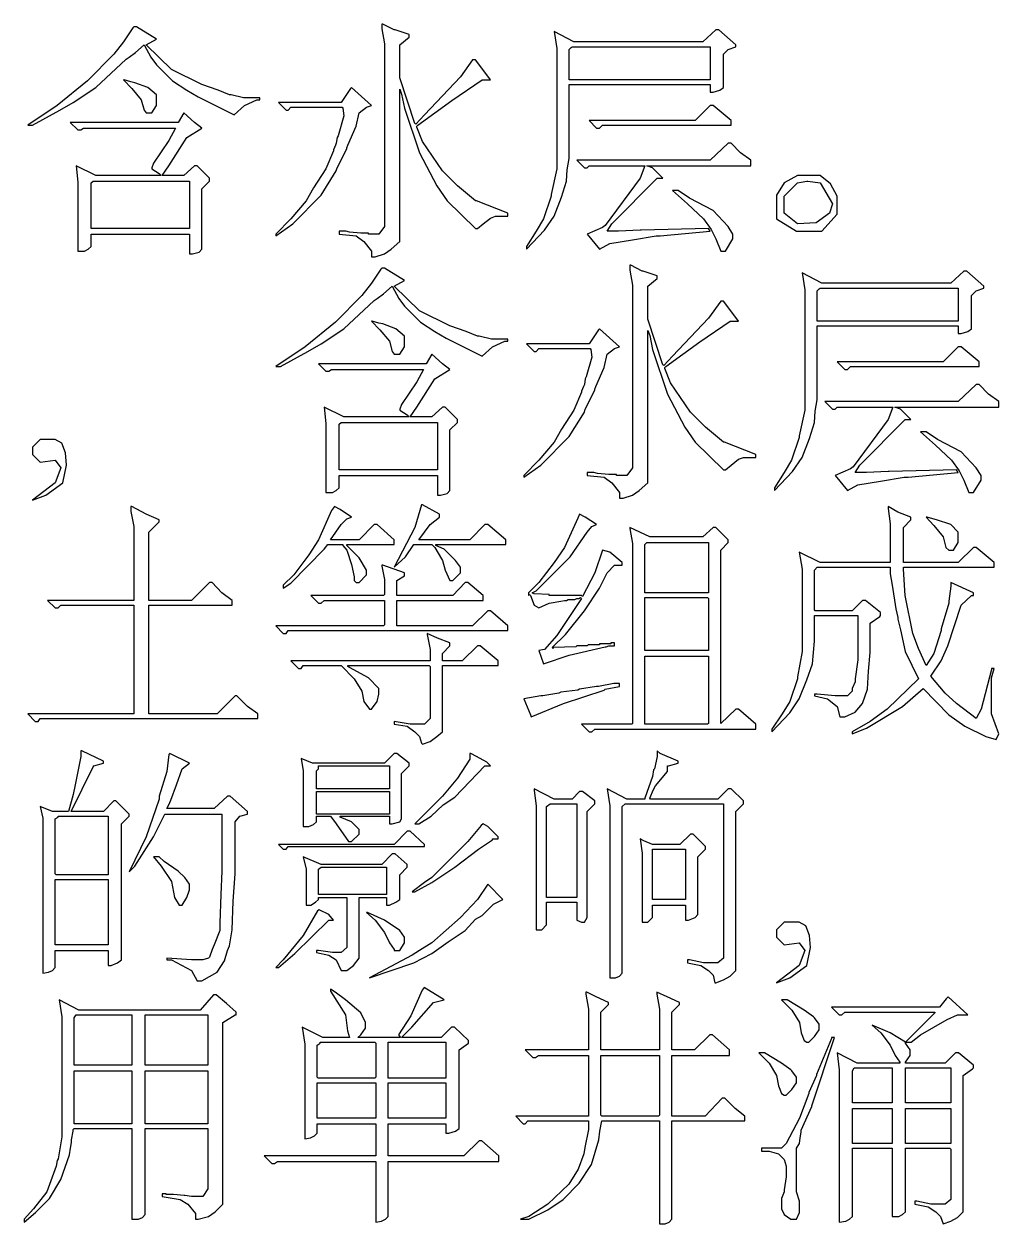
# Model space of a CAD drawing. Extents: x 94 to 452, y -72 to 1042.
# Drawn here: x 411.87 to 426, y 975.69 to 993.09 of the extents above; entities that cross this region are included whole.
import ezdxf

# ---------------------------------------------------------------- set-up
doc = ezdxf.new("R2010")
doc.units = 0
doc.header["$MEASUREMENT"] = 0
doc.layers.add('TREE_LAYER', color=7, linetype='Continuous')

msp = doc.modelspace()

# ---------------------------------------------------------------- linework, layer by layer
at = {"layer": 'TREE_LAYER', "elevation": 1017}
for points in [[(417.067011, 993.09005), (417.053285, 993.09005), (417.053285, 993.021423), (417.094462, 992.801815), (417.094462, 990.152795), (417.012109, 990.042991), (416.861129, 990.042991), (416.861129, 990.056717), (416.751325, 990.056717), (416.751325, 990.056717), (416.586619, 990.070442), (416.531717, 990.084168), (416.435638, 990.084168), (416.435638, 990.042991), (416.682697, 990.01554), (416.792501, 989.933187), (416.902305, 989.795932), (416.902305, 989.795932), (416.902305, 989.713579), (416.957207, 989.713579), (417.094462, 989.754756), (417.19054, 989.823383), (417.31407, 989.933187), (417.31407, 992.142991), (417.31407, 992.142991), (417.341521, 992.074364), (417.382697, 991.868481), (417.602305, 991.223383), (417.849364, 990.742991), (418.000344, 990.523383), (418.412109, 990.125344), (418.43956, 990.125344), (418.521913, 990.193972), (418.631717, 990.276325), (418.700344, 990.303776), (418.878776, 990.303776), (418.878776, 990.344952), (418.878776, 990.344952), (418.425835, 990.523383), (418.412109, 990.523383), (418.151325, 990.742991), (417.931717, 990.962599), (417.643482, 991.388089), (417.561129, 991.593972), (417.561129, 991.607697), (417.574854, 991.621423), (418.068972, 991.978285), (418.508187, 992.280246), (418.521913, 992.280246), (418.631717, 992.280246), (418.617991, 992.293972), (418.412109, 992.568481), (418.412109, 992.568481), (418.370933, 992.568481), (418.192501, 992.321423), (417.670933, 991.772403), (417.547403, 991.635148), (417.533678, 991.648874), (417.31407, 992.307697), (417.31407, 992.788089), (417.451325, 992.897893), (417.451325, 992.897893), (417.451325, 992.93907), (417.245442, 993.007697), (417.231717, 993.007697), (417.067011, 993.09005), (417.067011, 993.09005)], [(413.498729, 993.048874), (413.457552, 993.048874), (413.443827, 993.035148), (413.306572, 992.829266), (413.169317, 992.650834), (412.785003, 992.266521), (412.345787, 991.909658), (411.920297, 991.621423), (411.988925, 991.621423), (412.386964, 991.84103), (412.579121, 991.950834), (412.908532, 992.170442), (413.347748, 992.582207), (413.388925, 992.609658), (413.485003, 992.678285), (413.608532, 992.788089), (413.704611, 992.609658), (413.786964, 992.499854), (414.020297, 992.266521), (414.22618, 992.129266), (414.390885, 992.033187), (414.912454, 991.772403), (415.063434, 991.909658), (415.241866, 991.992011), (415.283042, 991.992011), (415.283042, 992.019462), (415.049709, 992.019462), (414.871278, 992.060638), (414.843827, 992.060638), (414.679121, 992.129266), (414.445787, 992.211619), (414.006572, 992.431226), (413.635983, 992.788089), (413.786964, 992.870442), (413.498729, 993.048874), (413.498729, 993.048874)], [(421.939215, 993.007697), (421.898038, 993.007697), (421.705882, 992.829266), (419.839215, 992.829266), (419.55098, 992.980246), (419.592156, 992.733187), (419.592156, 990.99005), (419.509803, 990.619462), (419.509803, 990.592011), (419.399999, 990.262599), (419.290195, 990.084168), (419.15294, 989.86456), (419.15294, 989.823383), (419.413725, 990.097893), (419.55098, 990.303776), (419.660784, 990.578285), (419.729411, 990.811619), (419.743137, 990.976325), (419.770588, 991.14103), (419.770588, 992.197893), (419.770588, 992.211619), (421.815686, 992.211619), (421.815686, 992.197893), (421.815686, 992.101815), (421.856862, 992.101815), (421.95294, 992.129266), (422.007842, 992.170442), (422.007842, 992.650834), (422.07647, 992.719462), (422.186274, 992.760638), (422.186274, 992.788089), (421.939215, 993.007697), (421.939215, 993.007697)], [(419.798038, 992.746913), (419.811764, 992.760638), (421.815686, 992.760638), (421.815686, 992.746913), (421.815686, 992.280246), (421.815686, 992.280246), (419.770588, 992.280246), (419.770588, 992.280246), (419.770588, 992.719462), (419.798038, 992.746913), (419.798038, 992.746913)], [(413.320297, 992.280246), (413.306572, 992.280246), (413.430101, 992.156717), (413.567356, 991.992011), (413.608532, 991.84103), (413.635983, 991.799854), (413.718336, 991.799854), (413.786964, 991.909658), (413.786964, 992.060638), (413.663434, 992.170442), (413.471278, 992.23907), (413.416376, 992.252795), (413.320297, 992.280246), (413.320297, 992.280246)], [(416.61407, 992.170442), (416.600344, 992.156717), (416.463089, 991.950834), (415.557207, 991.950834), (415.667011, 991.84103), (415.694462, 991.84103), (415.735638, 991.882207), (416.476815, 991.882207), (416.49054, 991.868481), (416.504266, 991.758677), (416.421913, 991.470442), (416.408187, 991.442991), (416.394462, 991.360638), (416.380736, 991.333187), (416.353285, 991.26456), (416.353285, 991.250834), (416.243482, 990.99005), (416.06505, 990.71554), (415.955246, 990.523383), (415.735638, 990.262599), (415.516031, 990.042991), (415.516031, 990.01554), (415.763089, 990.193972), (416.174854, 990.605736), (416.394462, 990.962599), (416.408187, 991.003776), (416.545442, 991.278285), (416.545442, 991.292011), (416.559168, 991.333187), (416.682697, 991.607697), (416.723874, 991.799854), (416.833678, 991.882207), (416.902305, 991.909658), (416.61407, 992.170442), (416.61407, 992.170442)], [(421.856862, 991.909658), (421.815686, 991.909658), (421.596078, 991.69005), (420.058823, 991.69005), (420.168627, 991.580246), (420.209803, 991.580246), (420.25098, 991.621423), (422.117646, 991.621423), (422.117646, 991.69005), (421.856862, 991.909658), (421.856862, 991.909658)], [(414.185003, 991.799854), (414.10265, 991.662599), (412.537944, 991.662599), (412.647748, 991.552795), (412.688925, 991.552795), (412.730101, 991.580246), (414.061474, 991.580246), (414.061474, 991.580246), (413.965395, 991.401815), (413.745787, 991.072403), (413.718336, 991.003776), (413.718336, 990.99005), (413.82814, 990.921423), (413.855591, 990.893972), (413.855591, 990.893972), (412.908532, 990.893972), (412.620297, 991.031226), (412.647748, 990.797893), (412.647748, 989.795932), (412.743827, 989.795932), (412.798729, 989.823383), (412.839905, 989.86456), (412.839905, 990.042991), (412.839905, 990.042991), (414.253631, 990.042991), (414.267356, 990.042991), (414.267356, 989.754756), (414.308532, 989.754756), (414.404611, 989.782207), (414.445787, 989.823383), (414.445787, 990.701815), (414.555591, 990.811619), (414.555591, 990.852795), (414.37716, 991.031226), (414.335983, 991.031226), (414.185003, 990.893972), (413.869317, 990.893972), (413.869317, 990.893972), (413.965395, 991.031226), (414.22618, 991.442991), (414.445787, 991.580246), (414.335983, 991.662599), (414.185003, 991.799854), (414.185003, 991.799854)], [(422.117646, 991.360638), (422.07647, 991.360638), (421.815686, 991.113579), (419.880391, 991.113579), (419.990195, 991.003776), (420.031372, 991.003776), (420.058823, 991.031226), (420.868627, 991.031226), (420.868627, 991.031226), (420.799999, 990.852795), (420.292156, 990.166521), (420.25098, 990.13907), (420.031372, 990.042991), (420.209803, 989.823383), (420.360784, 989.905736), (420.690195, 989.960638), (421.033333, 990.01554), (421.088235, 990.01554), (421.815686, 990.084168), (421.788235, 990.125344), (420.813725, 990.097893), (420.799999, 990.097893), (420.484313, 990.084168), (420.484313, 990.084168), (420.333333, 990.084168), (420.319607, 990.084168), (420.388235, 990.193972), (421.047058, 990.852795), (421.129411, 990.852795), (420.978431, 991.003776), (420.896078, 991.031226), (420.896078, 991.031226), (420.896078, 991.031226), (422.405882, 991.031226), (422.405882, 991.113579), (422.254901, 991.223383), (422.117646, 991.360638), (422.117646, 991.360638)], [(412.867356, 990.811619), (412.867356, 990.811619), (414.253631, 990.811619), (414.267356, 990.811619), (414.267356, 990.125344), (414.253631, 990.125344), (412.839905, 990.125344), (412.839905, 990.125344), (412.839905, 990.784168), (412.867356, 990.811619), (412.867356, 990.811619)], [(423.407497, 990.893972), (423.078086, 990.893972), (422.885929, 990.784168), (422.776125, 990.605736), (422.776125, 990.262599), (423.06436, 990.084168), (423.434948, 990.084168), (423.654556, 990.331226), (423.654556, 990.592011), (423.558478, 990.770442), (423.407497, 990.893972), (423.407497, 990.893972)], [(423.215341, 990.811619), (423.229066, 990.811619), (423.407497, 990.784168), (423.585929, 990.482207), (423.544752, 990.344952), (423.352595, 990.207697), (423.078086, 990.193972), (422.885929, 990.344952), (422.885929, 990.592011), (423.078086, 990.784168), (423.132988, 990.797893), (423.215341, 990.811619), (423.215341, 990.811619)], [(421.349019, 990.674364), (421.266666, 990.674364), (421.486274, 990.482207), (421.719607, 990.262599), (421.829411, 990.111619), (421.898038, 989.974364), (421.966666, 989.795932), (422.035293, 989.795932), (422.145097, 989.974364), (422.145097, 990.042991), (422.07647, 990.152795), (421.856862, 990.386128), (421.513725, 990.56456), (421.349019, 990.674364), (421.349019, 990.674364)], [(420.662744, 989.59005), (420.649019, 989.59005), (420.649019, 989.521423), (420.690195, 989.301815), (420.690195, 986.652795), (420.607842, 986.542991), (420.456862, 986.542991), (420.456862, 986.556717), (420.347058, 986.556717), (420.347058, 986.556717), (420.182352, 986.570442), (420.12745, 986.584168), (420.031372, 986.584168), (420.031372, 986.542991), (420.278431, 986.51554), (420.388235, 986.433187), (420.498038, 986.295932), (420.498038, 986.295932), (420.498038, 986.213579), (420.55294, 986.213579), (420.690195, 986.254756), (420.786274, 986.323383), (420.909803, 986.433187), (420.909803, 988.642991), (420.909803, 988.642991), (420.937254, 988.574364), (420.978431, 988.368481), (421.198038, 987.723383), (421.445097, 987.242991), (421.596078, 987.023383), (422.007842, 986.625344), (422.035293, 986.625344), (422.117646, 986.693972), (422.22745, 986.776325), (422.296078, 986.803776), (422.474509, 986.803776), (422.474509, 986.844952), (422.474509, 986.844952), (422.021568, 987.023383), (422.007842, 987.023383), (421.747058, 987.242991), (421.52745, 987.462599), (421.239215, 987.888089), (421.156862, 988.093972), (421.156862, 988.107697), (421.170588, 988.121423), (421.664705, 988.478285), (422.103921, 988.780246), (422.117646, 988.780246), (422.22745, 988.780246), (422.213725, 988.793972), (422.007842, 989.068481), (422.007842, 989.068481), (421.966666, 989.068481), (421.788235, 988.821423), (421.266666, 988.272403), (421.143137, 988.135148), (421.129411, 988.148874), (420.909803, 988.807697), (420.909803, 989.288089), (421.047058, 989.397893), (421.047058, 989.397893), (421.047058, 989.43907), (420.841176, 989.507697), (420.82745, 989.507697), (420.662744, 989.59005), (420.662744, 989.59005)], [(417.094462, 989.548874), (417.053285, 989.548874), (417.03956, 989.535148), (416.902305, 989.329266), (416.76505, 989.150834), (416.380736, 988.766521), (415.941521, 988.409658), (415.516031, 988.121423), (415.584658, 988.121423), (415.982697, 988.34103), (416.174854, 988.450834), (416.504266, 988.670442), (416.943482, 989.082207), (416.984658, 989.109658), (417.080736, 989.178285), (417.204266, 989.288089), (417.300344, 989.109658), (417.382697, 988.999854), (417.616031, 988.766521), (417.821913, 988.629266), (417.986619, 988.533187), (418.508187, 988.272403), (418.659168, 988.409658), (418.837599, 988.492011), (418.878776, 988.492011), (418.878776, 988.519462), (418.645442, 988.519462), (418.467011, 988.560638), (418.43956, 988.560638), (418.274854, 988.629266), (418.041521, 988.711619), (417.602305, 988.931226), (417.231717, 989.288089), (417.382697, 989.370442), (417.094462, 989.548874), (417.094462, 989.548874)], [(425.534948, 989.507697), (425.493772, 989.507697), (425.301615, 989.329266), (423.434948, 989.329266), (423.146713, 989.480246), (423.18789, 989.233187), (423.18789, 987.49005), (423.105537, 987.119462), (423.105537, 987.092011), (422.995733, 986.762599), (422.885929, 986.584168), (422.748674, 986.36456), (422.748674, 986.323383), (423.009458, 986.597893), (423.146713, 986.803776), (423.256517, 987.078285), (423.325144, 987.311619), (423.33887, 987.476325), (423.366321, 987.64103), (423.366321, 988.697893), (423.366321, 988.711619), (425.411419, 988.711619), (425.411419, 988.697893), (425.411419, 988.601815), (425.452595, 988.601815), (425.548674, 988.629266), (425.603576, 988.670442), (425.603576, 989.150834), (425.672203, 989.219462), (425.782007, 989.260638), (425.782007, 989.288089), (425.534948, 989.507697), (425.534948, 989.507697)], [(423.393772, 989.246913), (423.407497, 989.260638), (425.411419, 989.260638), (425.411419, 989.246913), (425.411419, 988.780246), (425.411419, 988.780246), (423.366321, 988.780246), (423.366321, 988.780246), (423.366321, 989.219462), (423.393772, 989.246913), (423.393772, 989.246913)], [(416.916031, 988.780246), (416.902305, 988.780246), (417.025835, 988.656717), (417.163089, 988.492011), (417.204266, 988.34103), (417.231717, 988.299854), (417.31407, 988.299854), (417.382697, 988.409658), (417.382697, 988.560638), (417.259168, 988.670442), (417.067011, 988.73907), (417.012109, 988.752795), (416.916031, 988.780246), (416.916031, 988.780246)], [(420.209803, 988.670442), (420.196078, 988.656717), (420.058823, 988.450834), (419.15294, 988.450834), (419.262744, 988.34103), (419.290195, 988.34103), (419.331372, 988.382207), (420.072548, 988.382207), (420.086274, 988.368481), (420.099999, 988.258677), (420.017646, 987.970442), (420.003921, 987.942991), (419.990195, 987.860638), (419.97647, 987.833187), (419.949019, 987.76456), (419.949019, 987.750834), (419.839215, 987.49005), (419.660784, 987.21554), (419.55098, 987.023383), (419.331372, 986.762599), (419.111764, 986.542991), (419.111764, 986.51554), (419.358823, 986.693972), (419.770588, 987.105736), (419.990195, 987.462599), (420.003921, 987.503776), (420.141176, 987.778285), (420.141176, 987.792011), (420.154901, 987.833187), (420.278431, 988.107697), (420.319607, 988.299854), (420.429411, 988.382207), (420.498038, 988.409658), (420.209803, 988.670442), (420.209803, 988.670442)], [(425.452595, 988.409658), (425.411419, 988.409658), (425.191811, 988.19005), (423.654556, 988.19005), (423.76436, 988.080246), (423.805537, 988.080246), (423.846713, 988.121423), (425.71338, 988.121423), (425.71338, 988.19005), (425.452595, 988.409658), (425.452595, 988.409658)], [(417.780736, 988.299854), (417.698384, 988.162599), (416.133678, 988.162599), (416.243482, 988.052795), (416.284658, 988.052795), (416.325835, 988.080246), (417.657207, 988.080246), (417.657207, 988.080246), (417.561129, 987.901815), (417.341521, 987.572403), (417.31407, 987.503776), (417.31407, 987.49005), (417.423874, 987.421423), (417.451325, 987.393972), (417.451325, 987.393972), (416.504266, 987.393972), (416.216031, 987.531226), (416.243482, 987.297893), (416.243482, 986.295932), (416.33956, 986.295932), (416.394462, 986.323383), (416.435638, 986.36456), (416.435638, 986.542991), (416.435638, 986.542991), (417.849364, 986.542991), (417.863089, 986.542991), (417.863089, 986.254756), (417.904266, 986.254756), (418.000344, 986.282207), (418.041521, 986.323383), (418.041521, 987.201815), (418.151325, 987.311619), (418.151325, 987.352795), (417.972893, 987.531226), (417.931717, 987.531226), (417.780736, 987.393972), (417.46505, 987.393972), (417.46505, 987.393972), (417.561129, 987.531226), (417.821913, 987.942991), (418.041521, 988.080246), (417.931717, 988.162599), (417.780736, 988.299854), (417.780736, 988.299854)], [(425.71338, 987.860638), (425.672203, 987.860638), (425.411419, 987.613579), (423.476125, 987.613579), (423.585929, 987.503776), (423.627105, 987.503776), (423.654556, 987.531226), (424.46436, 987.531226), (424.46436, 987.531226), (424.395733, 987.352795), (423.88789, 986.666521), (423.846713, 986.63907), (423.627105, 986.542991), (423.805537, 986.323383), (423.956517, 986.405736), (424.285929, 986.460638), (424.629066, 986.51554), (424.683968, 986.51554), (425.411419, 986.584168), (425.383968, 986.625344), (424.409458, 986.597893), (424.395733, 986.597893), (424.080046, 986.584168), (424.080046, 986.584168), (423.929066, 986.584168), (423.915341, 986.584168), (423.983968, 986.693972), (424.642791, 987.352795), (424.725144, 987.352795), (424.574164, 987.503776), (424.491811, 987.531226), (424.491811, 987.531226), (424.491811, 987.531226), (426.001615, 987.531226), (426.001615, 987.613579), (425.850635, 987.723383), (425.71338, 987.860638), (425.71338, 987.860638)], [(416.463089, 987.311619), (416.463089, 987.311619), (417.849364, 987.311619), (417.863089, 987.311619), (417.863089, 986.625344), (417.849364, 986.625344), (416.435638, 986.625344), (416.435638, 986.625344), (416.435638, 987.284168), (416.463089, 987.311619), (416.463089, 987.311619)], [(424.944752, 987.174364), (424.862399, 987.174364), (425.082007, 986.982207), (425.315341, 986.762599), (425.425144, 986.611619), (425.493772, 986.474364), (425.562399, 986.295932), (425.631027, 986.295932), (425.740831, 986.474364), (425.740831, 986.542991), (425.672203, 986.652795), (425.452595, 986.886128), (425.109458, 987.06456), (424.944752, 987.174364), (424.944752, 987.174364)], [(412.318336, 987.06456), (412.098729, 987.06456), (411.988925, 986.954756), (411.988925, 986.844952), (412.098729, 986.735148), (412.318336, 986.762599), (412.400689, 986.652795), (412.318336, 986.433187), (411.988925, 986.186128), (412.181082, 986.254756), (412.42814, 986.433187), (412.483042, 986.693972), (412.469317, 986.872403), (412.414415, 987.009658), (412.318336, 987.06456), (412.318336, 987.06456)], [(417.643482, 986.117501), (417.629756, 986.117501), (417.533678, 985.788089), (417.231717, 985.211619), (417.396423, 985.362599), (417.519952, 985.54103), (417.780736, 985.54103), (417.821913, 985.499854), (417.917991, 985.335148), (417.931717, 985.307697), (417.972893, 985.170442), (418.041521, 985.019462), (418.082697, 985.019462), (418.192501, 985.129266), (418.192501, 985.211619), (418.123874, 985.307697), (417.959168, 985.472403), (417.835638, 985.527305), (417.835638, 985.527305), (417.835638, 985.54103), (418.851325, 985.54103), (418.851325, 985.609658), (418.59054, 985.829266), (418.549364, 985.829266), (418.329756, 985.609658), (417.58858, 985.609658), (417.58858, 985.609658), (417.753285, 985.829266), (417.89054, 985.93907), (417.89054, 985.980246), (417.643482, 986.117501), (417.643482, 986.117501)], [(413.430101, 986.09005), (413.416376, 986.09005), (413.416376, 986.021423), (413.457552, 985.801815), (413.457552, 984.731226), (413.457552, 984.731226), (412.208532, 984.731226), (412.318336, 984.621423), (412.359513, 984.621423), (412.400689, 984.662599), (413.457552, 984.662599), (413.457552, 984.648874), (413.457552, 983.084168), (413.457552, 983.084168), (411.920297, 983.084168), (412.030101, 982.974364), (412.071278, 982.974364), (412.098729, 983.01554), (415.255591, 983.01554), (415.255591, 983.084168), (415.104611, 983.193972), (414.953631, 983.344952), (414.92618, 983.344952), (414.665395, 983.084168), (413.67716, 983.084168), (413.67716, 983.084168), (413.67716, 984.648874), (413.67716, 984.662599), (414.885003, 984.662599), (414.885003, 984.731226), (414.734023, 984.84103), (414.596768, 984.992011), (414.555591, 984.992011), (414.294807, 984.731226), (413.67716, 984.731226), (413.67716, 984.731226), (413.67716, 985.719462), (413.82814, 985.870442), (413.82814, 985.897893), (413.635983, 985.980246), (413.430101, 986.09005), (413.430101, 986.09005)], [(416.367011, 986.09005), (416.325835, 986.035148), (416.133678, 985.609658), (415.996423, 985.39005), (415.776815, 985.101815), (415.625835, 984.950834), (415.625835, 984.909658), (415.735638, 984.978285), (416.216031, 985.472403), (416.270933, 985.54103), (416.49054, 985.54103), (416.49054, 985.527305), (416.545442, 985.458677), (416.61407, 985.252795), (416.655246, 985.074364), (416.655246, 985.019462), (416.682697, 984.992011), (416.723874, 984.992011), (416.833678, 985.101815), (416.833678, 985.170442), (416.723874, 985.348874), (416.545442, 985.527305), (416.545442, 985.54103), (417.231717, 985.54103), (417.231717, 985.609658), (416.984658, 985.829266), (416.943482, 985.829266), (416.723874, 985.609658), (416.325835, 985.609658), (416.312109, 985.609658), (416.463089, 985.829266), (416.545442, 985.911619), (416.61407, 985.93907), (416.449364, 986.048874), (416.367011, 986.09005), (416.367011, 986.09005)], [(419.921568, 985.980246), (419.921568, 985.980246), (419.894117, 985.925344), (419.70196, 985.499854), (419.55098, 985.280246), (419.331372, 984.992011), (419.180391, 984.84103), (419.180391, 984.799854), (419.194117, 984.813579), (419.207842, 984.799854), (419.262744, 984.662599), (419.331372, 984.621423), (419.482352, 984.69005), (419.647058, 984.717501), (419.70196, 984.731226), (419.729411, 984.731226), (419.756862, 984.744952), (419.784313, 984.744952), (419.825489, 984.744952), (419.85294, 984.744952), (419.880391, 984.758677), (419.907842, 984.758677), (419.935293, 984.772403), (419.949019, 984.758677), (419.592156, 984.223383), (419.413725, 984.017501), (419.331372, 984.003776), (419.399999, 983.811619), (419.770588, 983.935148), (420.292156, 984.058677), (420.305882, 984.058677), (420.347058, 984.072403), (420.429411, 984.072403), (420.429411, 984.113579), (420.374509, 984.113579), (420.374509, 984.099854), (420.264705, 984.099854), (420.264705, 984.099854), (420.209803, 984.099854), (420.209803, 984.086128), (420.099999, 984.086128), (420.099999, 984.086128), (420.045097, 984.086128), (420.031372, 984.072403), (419.990195, 984.072403), (419.97647, 984.072403), (419.880391, 984.072403), (419.866666, 984.058677), (419.537254, 984.044952), (419.537254, 984.031226), (419.523529, 984.044952), (419.715686, 984.237109), (419.990195, 984.580246), (420.209803, 984.909658), (420.319607, 985.129266), (420.429411, 985.23907), (420.539215, 985.23907), (420.539215, 985.280246), (420.360784, 985.431226), (420.25098, 985.458677), (420.141176, 985.129266), (419.962744, 984.786128), (419.949019, 984.799854), (419.482352, 984.799854), (419.482352, 984.813579), (419.262744, 984.827305), (419.235293, 984.84103), (419.290195, 984.868481), (419.784313, 985.362599), (420.031372, 985.719462), (420.099999, 985.801815), (420.168627, 985.829266), (420.003921, 985.93907), (419.921568, 985.980246), (419.921568, 985.980246)], [(424.395733, 986.09005), (424.395733, 986.09005), (424.395733, 986.062599), (424.423184, 985.842991), (424.423184, 985.280246), (424.423184, 985.280246), (423.407497, 985.280246), (423.105537, 985.431226), (423.146713, 985.184168), (423.146713, 983.99005), (423.078086, 983.619462), (423.078086, 983.592011), (422.968282, 983.262599), (422.858478, 983.084168), (422.707497, 982.86456), (422.707497, 982.823383), (422.968282, 983.097893), (423.105537, 983.303776), (423.215341, 983.578285), (423.297693, 983.811619), (423.311419, 983.976325), (423.325144, 984.14103), (423.325144, 984.511619), (423.33887, 984.511619), (423.942791, 984.511619), (423.956517, 984.511619), (423.956517, 983.866521), (423.915341, 983.592011), (423.915341, 983.550834), (423.874164, 983.454756), (423.874164, 983.413579), (423.805537, 983.344952), (423.627105, 983.344952), (423.366321, 983.372403), (423.325144, 983.372403), (423.325144, 983.344952), (423.517301, 983.303776), (423.654556, 983.193972), (423.695733, 983.042991), (423.76436, 983.042991), (423.915341, 983.111619), (424.025144, 983.235148), (424.093772, 983.44103), (424.107497, 983.701815), (424.134948, 983.976325), (424.134948, 984.401815), (424.272203, 984.497893), (424.285929, 984.511619), (424.285929, 984.552795), (424.066321, 984.731226), (424.025144, 984.731226), (423.874164, 984.580246), (423.33887, 984.580246), (423.325144, 984.593972), (423.325144, 985.170442), (423.366321, 985.211619), (424.423184, 985.211619), (424.423184, 985.197893), (424.423184, 985.11554), (424.450635, 984.950834), (424.505537, 984.607697), (424.532988, 984.484168), (424.532988, 984.456717), (424.574164, 984.305736), (424.642791, 983.99005), (424.834948, 983.592011), (424.382007, 983.152795), (424.134948, 982.974364), (423.874164, 982.823383), (423.874164, 982.795932), (424.080046, 982.878285), (424.601615, 983.193972), (424.903576, 983.454756), (425.274164, 983.070442), (425.507497, 982.905736), (425.809458, 982.754756), (425.960439, 982.713579), (426.001615, 982.795932), (425.891811, 983.084168), (425.891811, 983.605736), (425.932988, 983.742991), (425.891811, 983.742991), (425.891811, 983.729266), (425.740831, 983.152795), (425.672203, 983.01554), (425.383968, 983.235148), (425.219262, 983.386128), (425.01338, 983.633187), (425.16436, 983.852795), (425.260439, 984.072403), (425.452595, 984.662599), (425.603576, 984.799854), (425.631027, 984.799854), (425.631027, 984.84103), (425.301615, 984.992011), (425.301615, 984.937109), (425.274164, 984.717501), (425.274164, 984.69005), (425.16436, 984.319462), (425.16436, 984.292011), (425.054556, 983.962599), (424.944752, 983.784168), (424.834948, 984.031226), (424.752595, 984.250834), (424.642791, 984.799854), (424.615341, 985.184168), (424.615341, 985.211619), (425.932988, 985.211619), (425.932988, 985.280246), (425.672203, 985.499854), (425.631027, 985.499854), (425.411419, 985.280246), (424.615341, 985.280246), (424.615341, 985.280246), (424.615341, 985.788089), (424.725144, 985.897893), (424.725144, 985.93907), (424.532988, 986.007697), (424.395733, 986.09005), (424.395733, 986.09005)], [(424.958478, 985.93907), (424.944752, 985.93907), (425.054556, 985.81554), (425.191811, 985.650834), (425.232988, 985.499854), (425.274164, 985.458677), (425.342791, 985.458677), (425.411419, 985.568481), (425.411419, 985.719462), (425.301615, 985.829266), (425.095733, 985.897893), (425.040831, 985.911619), (424.958478, 985.93907), (424.958478, 985.93907)], [(420.649019, 985.788089), (420.649019, 985.788089), (420.649019, 985.774364), (420.690195, 985.554756), (420.690195, 982.946913), (420.67647, 982.933187), (419.949019, 982.933187), (420.058823, 982.823383), (420.099999, 982.823383), (420.141176, 982.86456), (422.474509, 982.86456), (422.474509, 982.933187), (422.22745, 983.152795), (422.186274, 983.152795), (421.966666, 982.946913), (421.966666, 982.946913), (421.966666, 985.458677), (422.07647, 985.568481), (422.07647, 985.609658), (421.898038, 985.788089), (421.856862, 985.788089), (421.705882, 985.650834), (420.937254, 985.650834), (420.649019, 985.788089), (420.649019, 985.788089)], [(420.896078, 985.568481), (420.909803, 985.568481), (421.774509, 985.568481), (421.788235, 985.568481), (421.788235, 984.84103), (421.774509, 984.84103), (420.868627, 984.84103), (420.868627, 984.84103), (420.868627, 985.54103), (420.896078, 985.568481), (420.896078, 985.568481)], [(417.067011, 985.23907), (417.053285, 985.23907), (417.053285, 985.225344), (417.094462, 985.033187), (417.094462, 984.813579), (417.080736, 984.799854), (416.023874, 984.799854), (416.133678, 984.69005), (416.174854, 984.69005), (416.216031, 984.731226), (417.080736, 984.731226), (417.094462, 984.731226), (417.094462, 984.374364), (417.080736, 984.360638), (415.516031, 984.360638), (415.625835, 984.250834), (415.667011, 984.250834), (415.694462, 984.292011), (418.878776, 984.292011), (418.878776, 984.360638), (418.631717, 984.580246), (418.59054, 984.580246), (418.370933, 984.360638), (417.272893, 984.360638), (417.272893, 984.374364), (417.272893, 984.731226), (417.272893, 984.731226), (418.521913, 984.731226), (418.521913, 984.799854), (418.302305, 984.992011), (418.261129, 984.992011), (418.082697, 984.799854), (417.272893, 984.799854), (417.272893, 984.813579), (417.272893, 985.019462), (417.382697, 985.088089), (417.382697, 985.129266), (417.067011, 985.23907), (417.067011, 985.23907)], [(420.868627, 984.758677), (420.868627, 984.772403), (421.774509, 984.772403), (421.788235, 984.758677), (421.788235, 984.003776), (421.774509, 984.003776), (420.868627, 984.003776), (420.868627, 984.003776), (420.868627, 984.758677), (420.868627, 984.758677)], [(417.712109, 984.250834), (417.712109, 984.250834), (417.712109, 984.237109), (417.753285, 984.017501), (417.753285, 983.852795), (417.73956, 983.852795), (415.735638, 983.852795), (415.845442, 983.742991), (415.886619, 983.742991), (415.91407, 983.784168), (416.463089, 983.784168), (416.655246, 983.592011), (416.76505, 983.413579), (416.792501, 983.262599), (416.874854, 983.152795), (416.902305, 983.152795), (416.984658, 983.262599), (417.012109, 983.372403), (417.012109, 983.454756), (416.861129, 983.605736), (416.586619, 983.756717), (416.559168, 983.770442), (416.559168, 983.770442), (416.559168, 983.784168), (417.73956, 983.784168), (417.753285, 983.770442), (417.753285, 983.01554), (417.670933, 982.933187), (417.46505, 982.933187), (417.231717, 982.974364), (417.231717, 982.933187), (417.423874, 982.905736), (417.533678, 982.823383), (417.602305, 982.754756), (417.629756, 982.658677), (417.643482, 982.644952), (417.753285, 982.686128), (417.849364, 982.754756), (417.931717, 982.823383), (417.931717, 983.770442), (417.931717, 983.784168), (418.741521, 983.784168), (418.741521, 983.852795), (418.480736, 984.072403), (418.43956, 984.072403), (418.219952, 983.852795), (417.931717, 983.852795), (417.931717, 983.852795), (417.931717, 983.962599), (418.041521, 984.072403), (418.041521, 984.113579), (417.863089, 984.182207), (417.712109, 984.250834), (417.712109, 984.250834)], [(420.868627, 983.921423), (420.868627, 983.921423), (421.774509, 983.921423), (421.788235, 983.921423), (421.788235, 982.946913), (421.774509, 982.933187), (420.868627, 982.933187), (420.868627, 982.946913), (420.868627, 983.921423), (420.868627, 983.921423)], [(420.498038, 983.523383), (420.415686, 983.523383), (420.196078, 983.482207), (420.168627, 983.482207), (419.921568, 983.44103), (419.894117, 983.427305), (419.647058, 983.399854), (419.619607, 983.386128), (419.386274, 983.344952), (419.358823, 983.344952), (419.111764, 983.303776), (419.111764, 983.303776), (419.207842, 983.070442), (419.221568, 983.042991), (419.688235, 983.235148), (420.278431, 983.427305), (420.292156, 983.44103), (420.498038, 983.482207), (420.498038, 983.523383), (420.498038, 983.523383)], [(412.70265, 982.548874), (412.688925, 982.548874), (412.688925, 982.466521), (412.606572, 982.054756), (412.579121, 981.917501), (412.510493, 981.670442), (412.496768, 981.670442), (412.27716, 981.670442), (412.098729, 981.73907), (412.139905, 981.574364), (412.139905, 979.323383), (412.222258, 979.337109), (412.27716, 979.36456), (412.318336, 979.405736), (412.318336, 979.652795), (412.332062, 979.652795), (413.086964, 979.652795), (413.086964, 979.652795), (413.086964, 979.433187), (413.12814, 979.433187), (413.224219, 979.474364), (413.279121, 979.51554), (413.279121, 981.492011), (413.388925, 981.601815), (413.388925, 981.629266), (413.196768, 981.821423), (413.169317, 981.821423), (413.018336, 981.670442), (412.55167, 981.670442), (412.55167, 981.670442), (412.867356, 982.31554), (412.881082, 982.329266), (413.018336, 982.370442), (413.018336, 982.397893), (412.70265, 982.548874), (412.70265, 982.548874)], [(413.979121, 982.507697), (413.965395, 982.493972), (413.937944, 982.246913), (413.82814, 981.89005), (413.82814, 981.848874), (413.635983, 981.299854), (413.388925, 980.792011), (413.471278, 980.874364), (413.745787, 981.299854), (413.910493, 981.629266), (414.734023, 981.629266), (414.734023, 981.629266), (414.734023, 980.805736), (414.734023, 980.805736), (414.720297, 980.462599), (414.706572, 980.050834), (414.706572, 979.94103), (414.624219, 979.735148), (414.596768, 979.666521), (414.555591, 979.556717), (414.541866, 979.542991), (414.459513, 979.51554), (414.294807, 979.51554), (413.937944, 979.542991), (413.937944, 979.51554), (414.006572, 979.51554), (414.294807, 979.36456), (414.37716, 979.213579), (414.445787, 979.213579), (414.665395, 979.337109), (414.775199, 979.501815), (414.816376, 979.652795), (414.843827, 979.721423), (414.885003, 979.954756), (414.898729, 980.366521), (414.92618, 980.76456), (414.92618, 981.519462), (414.994807, 981.601815), (415.104611, 981.629266), (415.104611, 981.670442), (414.857552, 981.89005), (414.816376, 981.89005), (414.624219, 981.711619), (413.937944, 981.711619), (413.937944, 981.711619), (413.965395, 981.766521), (413.992846, 981.835148), (414.075199, 982.054756), (414.157552, 982.288089), (414.267356, 982.370442), (413.979121, 982.507697), (413.979121, 982.507697)], [(417.272893, 982.507697), (417.231717, 982.507697), (417.094462, 982.370442), (416.051325, 982.370442), (415.886619, 982.43907), (415.91407, 982.260638), (415.91407, 981.450834), (415.996423, 981.450834), (416.06505, 981.478285), (416.106227, 981.519462), (416.106227, 981.588089), (416.106227, 981.601815), (416.312109, 981.601815), (416.394462, 981.492011), (416.572893, 981.231226), (416.572893, 981.231226), (416.61407, 981.231226), (416.723874, 981.34103), (416.723874, 981.409658), (416.61407, 981.519462), (416.449364, 981.588089), (416.449364, 981.588089), (416.449364, 981.601815), (417.163089, 981.601815), (417.163089, 981.588089), (417.163089, 981.492011), (417.204266, 981.492011), (417.31407, 981.519462), (417.341521, 981.560638), (417.341521, 982.219462), (417.451325, 982.329266), (417.451325, 982.370442), (417.272893, 982.507697), (417.272893, 982.507697)], [(418.343482, 982.507697), (418.329756, 982.507697), (418.329756, 982.43907), (418.329756, 982.425344), (418.151325, 982.150834), (417.931717, 981.89005), (417.533678, 981.492011), (417.561129, 981.492011), (417.58858, 981.492011), (417.767011, 981.601815), (417.945442, 981.766521), (418.110148, 981.876325), (418.549364, 982.329266), (418.631717, 982.329266), (418.576815, 982.384168), (418.425835, 982.466521), (418.343482, 982.507697), (418.343482, 982.507697)], [(421.047058, 982.548874), (421.047058, 982.466521), (421.005882, 982.288089), (420.992156, 982.274364), (420.978431, 982.178285), (420.868627, 981.862599), (420.868627, 981.848874), (420.607842, 981.848874), (420.319607, 981.999854), (420.360784, 981.752795), (420.360784, 979.254756), (420.443137, 979.254756), (420.498038, 979.282207), (420.539215, 979.323383), (420.539215, 981.73907), (420.580391, 981.780246), (421.994117, 981.780246), (422.007842, 981.780246), (422.007842, 979.542991), (421.925489, 979.474364), (421.719607, 979.474364), (421.513725, 979.51554), (421.486274, 979.51554), (421.486274, 979.474364), (421.678431, 979.433187), (421.788235, 979.36456), (421.856862, 979.295932), (421.884313, 979.186128), (421.898038, 979.186128), (422.007842, 979.227305), (422.103921, 979.282207), (422.186274, 979.36456), (422.186274, 981.670442), (422.296078, 981.780246), (422.296078, 981.821423), (422.117646, 981.999854), (422.07647, 981.999854), (421.925489, 981.848874), (420.95098, 981.848874), (420.937254, 981.862599), (420.992156, 981.986128), (421.019607, 982.04103), (421.198038, 982.246913), (421.198038, 982.329266), (421.211764, 982.329266), (421.349019, 982.370442), (421.349019, 982.397893), (421.088235, 982.507697), (421.047058, 982.548874), (421.047058, 982.548874)], [(416.133678, 982.329266), (416.147403, 982.329266), (417.163089, 982.329266), (417.163089, 982.329266), (417.163089, 981.999854), (417.163089, 981.999854), (416.106227, 981.999854), (416.106227, 981.999854), (416.106227, 982.260638), (416.133678, 982.288089), (416.133678, 982.329266), (416.133678, 982.329266)], [(416.106227, 981.958677), (416.106227, 981.958677), (417.163089, 981.958677), (417.163089, 981.958677), (417.163089, 981.642991), (417.163089, 981.629266), (416.106227, 981.629266), (416.106227, 981.642991), (416.106227, 981.958677), (416.106227, 981.958677)], [(419.262744, 981.999854), (419.262744, 981.999854), (419.262744, 981.972403), (419.290195, 981.752795), (419.290195, 979.954756), (419.372548, 979.954756), (419.441176, 980.023383), (419.441176, 980.352795), (419.441176, 980.352795), (419.880391, 980.352795), (419.880391, 980.352795), (419.880391, 980.092011), (419.949019, 980.06456), (419.990195, 980.06456), (420.031372, 980.133187), (420.031372, 981.670442), (420.141176, 981.780246), (420.141176, 981.821423), (419.962744, 981.958677), (419.921568, 981.958677), (419.811764, 981.848874), (419.55098, 981.848874), (419.262744, 981.999854), (419.262744, 981.999854)], [(419.496078, 981.780246), (419.496078, 981.780246), (419.880391, 981.780246), (419.880391, 981.780246), (419.880391, 980.435148), (419.880391, 980.421423), (419.441176, 980.421423), (419.441176, 980.435148), (419.441176, 981.73907), (419.496078, 981.780246), (419.496078, 981.780246)], [(412.359513, 981.588089), (412.359513, 981.601815), (413.086964, 981.601815), (413.086964, 981.588089), (413.086964, 980.76456), (413.086964, 980.750834), (412.332062, 980.750834), (412.318336, 980.76456), (412.318336, 981.560638), (412.359513, 981.588089), (412.359513, 981.588089)], [(418.521913, 981.492011), (418.494462, 981.46456), (418.302305, 981.231226), (417.780736, 980.709658), (417.670933, 980.64103), (417.492501, 980.503776), (417.533678, 980.503776), (417.780736, 980.64103), (418.110148, 980.860638), (418.453285, 981.121423), (418.659168, 981.258677), (418.659168, 981.272403), (418.741521, 981.272403), (418.741521, 981.299854), (418.59054, 981.450834), (418.521913, 981.492011), (418.521913, 981.492011)], [(417.46505, 981.382207), (417.423874, 981.382207), (417.231717, 981.19005), (415.557207, 981.19005), (415.625835, 981.121423), (415.667011, 981.121423), (415.694462, 981.162599), (417.670933, 981.162599), (417.670933, 981.19005), (417.46505, 981.382207), (417.46505, 981.382207)], [(421.568627, 981.34103), (421.52745, 981.34103), (421.37647, 981.19005), (420.978431, 981.19005), (420.854901, 981.244952), (420.799999, 981.272403), (420.82745, 981.066521), (420.82745, 980.06456), (420.909803, 980.06456), (420.978431, 980.133187), (420.978431, 980.311619), (420.978431, 980.311619), (421.445097, 980.311619), (421.458823, 980.311619), (421.458823, 980.092011), (421.499999, 980.092011), (421.596078, 980.133187), (421.637254, 980.174364), (421.637254, 981.011619), (421.747058, 981.121423), (421.747058, 981.162599), (421.568627, 981.34103), (421.568627, 981.34103)], [(420.978431, 981.121423), (420.978431, 981.121423), (421.445097, 981.121423), (421.458823, 981.121423), (421.458823, 980.393972), (421.445097, 980.393972), (420.978431, 980.393972), (420.978431, 980.393972), (420.978431, 981.121423), (420.978431, 981.121423)], [(413.82814, 981.011619), (413.745787, 981.011619), (413.855591, 980.874364), (414.006572, 980.654756), (414.047748, 980.421423), (414.116376, 980.311619), (414.157552, 980.311619), (414.22618, 980.421423), (414.267356, 980.531226), (414.267356, 980.613579), (414.198729, 980.709658), (414.10265, 980.805736), (413.896768, 980.942991), (413.82814, 981.011619), (413.82814, 981.011619)], [(417.245442, 981.052795), (417.204266, 981.052795), (417.053285, 980.901815), (416.174854, 980.901815), (415.91407, 981.011619), (415.955246, 980.833187), (415.955246, 980.311619), (416.023874, 980.311619), (416.092501, 980.352795), (416.133678, 980.393972), (416.133678, 980.421423), (416.147403, 980.421423), (416.531717, 980.421423), (416.545442, 980.421423), (416.545442, 979.693972), (416.463089, 979.625344), (416.33956, 979.625344), (416.133678, 979.652795), (416.106227, 979.652795), (416.106227, 979.625344), (416.284658, 979.584168), (416.394462, 979.51554), (416.463089, 979.36456), (416.545442, 979.36456), (416.641521, 979.433187), (416.723874, 979.542991), (416.723874, 980.421423), (416.723874, 980.421423), (417.121913, 980.421423), (417.121913, 980.421423), (417.121913, 980.311619), (417.163089, 980.311619), (417.259168, 980.352795), (417.31407, 980.393972), (417.31407, 980.750834), (417.423874, 980.860638), (417.423874, 980.901815), (417.245442, 981.052795), (417.245442, 981.052795)], [(416.174854, 980.860638), (416.174854, 980.860638), (417.121913, 980.860638), (417.121913, 980.860638), (417.121913, 980.462599), (417.121913, 980.462599), (416.147403, 980.462599), (416.133678, 980.462599), (416.133678, 980.833187), (416.174854, 980.860638), (416.174854, 980.860638)], [(412.318336, 980.682207), (412.332062, 980.682207), (413.086964, 980.682207), (413.086964, 980.682207), (413.086964, 979.735148), (413.086964, 979.735148), (412.332062, 979.735148), (412.318336, 979.735148), (412.318336, 980.682207), (412.318336, 980.682207)], [(418.59054, 980.613579), (418.43956, 980.393972), (418.192501, 980.133187), (417.780736, 979.762599), (417.602305, 979.652795), (417.492501, 979.584168), (416.874854, 979.254756), (417.519952, 979.474364), (417.780736, 979.611619), (418.01407, 979.776325), (418.261129, 979.94103), (418.412109, 980.105736), (418.508187, 980.160638), (418.672893, 980.325344), (418.672893, 980.325344), (418.810148, 980.393972), (418.59054, 980.613579), (418.59054, 980.613579)], [(416.147403, 980.242991), (416.119952, 980.229266), (415.91407, 979.872403), (415.625835, 979.51554), (415.516031, 979.405736), (415.557207, 979.405736), (415.79054, 979.611619), (416.284658, 980.092011), (416.353285, 980.092011), (416.284658, 980.174364), (416.147403, 980.242991), (416.147403, 980.242991)], [(416.847403, 980.201815), (416.833678, 980.201815), (416.957207, 980.092011), (417.094462, 979.913579), (417.163089, 979.762599), (417.231717, 979.666521), (417.231717, 979.652795), (417.31407, 979.652795), (417.382697, 979.762599), (417.382697, 979.844952), (417.31407, 979.94103), (417.094462, 980.092011), (416.847403, 980.201815), (416.847403, 980.201815)], [(423.105537, 980.06456), (422.885929, 980.06456), (422.776125, 979.954756), (422.776125, 979.844952), (422.885929, 979.735148), (423.105537, 979.762599), (423.18789, 979.652795), (423.105537, 979.433187), (422.776125, 979.186128), (422.968282, 979.254756), (423.215341, 979.433187), (423.270242, 979.693972), (423.256517, 979.872403), (423.201615, 980.009658), (423.105537, 980.06456), (423.105537, 980.06456)], [(414.652786, 979.007697), (414.61161, 979.007697), (414.419453, 978.788089), (412.66259, 978.788089), (412.374355, 978.93907), (412.415531, 978.692011), (412.415531, 976.948874), (412.36063, 976.633187), (412.346904, 976.605736), (412.333179, 976.523383), (412.195924, 976.152795), (412.003767, 975.905736), (411.866512, 975.754756), (411.866512, 975.713579), (412.031218, 975.850834), (412.2371, 976.056717), (412.401806, 976.331226), (412.525335, 976.688089), (412.539061, 976.784168), (412.552786, 976.866521), (412.552786, 976.907697), (412.580237, 977.031226), (412.580237, 977.058677), (412.593963, 977.072403), (413.431218, 977.072403), (413.431218, 977.072403), (413.431218, 975.754756), (413.527296, 975.754756), (413.582198, 975.782207), (413.623375, 975.823383), (413.623375, 977.072403), (413.623375, 977.072403), (414.529257, 977.072403), (414.529257, 977.072403), (414.529257, 976.193972), (414.46063, 976.084168), (414.309649, 976.084168), (414.295924, 976.084168), (414.199845, 976.097893), (414.18612, 976.097893), (414.035139, 976.111619), (414.035139, 976.111619), (413.925335, 976.111619), (413.925335, 976.125344), (413.870433, 976.125344), (413.870433, 976.084168), (414.131218, 976.042991), (414.241022, 975.974364), (414.350826, 975.837109), (414.350826, 975.823383), (414.350826, 975.754756), (414.392002, 975.754756), (414.542982, 975.795932), (414.639061, 975.86456), (414.748865, 975.974364), (414.748865, 978.609658), (414.927296, 978.719462), (414.941022, 978.719462), (414.941022, 978.760638), (414.803767, 978.884168), (414.652786, 979.007697), (414.652786, 979.007697)], [(417.667846, 979.117501), (417.640395, 979.076325), (417.475689, 978.705736), (417.297258, 978.431226), (417.324709, 978.39005), (417.324709, 978.39005), (416.720787, 978.39005), (416.707062, 978.39005), (416.748238, 978.431226), (416.816866, 978.527305), (416.816866, 978.609658), (416.748238, 978.746913), (416.528631, 978.93907), (416.37765, 979.048874), (416.309023, 979.09005), (416.309023, 979.09005), (416.309023, 979.062599), (416.528631, 978.719462), (416.556082, 978.486128), (416.583532, 978.39005), (416.583532, 978.39005), (416.199219, 978.39005), (415.897258, 978.54103), (415.938434, 978.293972), (415.938434, 976.921423), (416.020787, 976.935148), (416.075689, 976.962599), (416.116866, 977.003776), (416.116866, 977.14103), (416.130591, 977.14103), (416.954121, 977.14103), (416.967846, 977.14103), (416.967846, 976.674364), (416.954121, 976.674364), (415.348238, 976.674364), (415.458042, 976.56456), (415.499219, 976.56456), (415.540395, 976.592011), (416.954121, 976.592011), (416.967846, 976.592011), (416.967846, 975.713579), (417.050199, 975.727305), (417.105101, 975.754756), (417.146278, 975.795932), (417.146278, 976.592011), (417.146278, 976.592011), (418.75216, 976.592011), (418.75216, 976.674364), (418.505101, 976.893972), (418.463925, 976.893972), (418.244317, 976.674364), (417.146278, 976.674364), (417.146278, 976.674364), (417.146278, 977.14103), (417.146278, 977.14103), (417.983532, 977.14103), (417.983532, 977.14103), (417.983532, 977.003776), (418.024709, 977.003776), (418.120787, 977.031226), (418.175689, 977.072403), (418.175689, 978.211619), (418.312944, 978.307697), (418.312944, 978.321423), (418.312944, 978.348874), (418.107062, 978.54103), (418.065885, 978.54103), (417.914905, 978.39005), (417.338434, 978.39005), (417.338434, 978.39005), (417.489415, 978.54103), (417.805101, 978.897893), (417.956082, 978.93907), (417.667846, 979.117501), (417.667846, 979.117501)], [(420.024083, 979.048874), (420.010357, 979.048874), (420.010357, 979.021423), (420.051534, 978.801815), (420.051534, 978.211619), (420.051534, 978.211619), (419.131926, 978.211619), (419.24173, 978.101815), (419.282906, 978.101815), (419.324083, 978.129266), (420.051534, 978.129266), (420.051534, 978.129266), (420.051534, 977.26456), (420.051534, 977.250834), (418.994671, 977.250834), (419.104475, 977.14103), (419.131926, 977.14103), (419.173102, 977.182207), (420.051534, 977.182207), (420.051534, 977.182207), (420.051534, 977.058677), (419.996632, 976.797893), (419.982906, 976.701815), (419.900553, 976.482207), (419.763298, 976.262599), (419.461337, 975.974364), (419.186828, 975.795932), (419.063298, 975.754756), (419.186828, 975.754756), (419.461337, 975.892011), (419.680945, 976.042991), (419.914279, 976.276325), (420.09271, 976.550834), (420.202514, 976.907697), (420.216239, 977.031226), (420.24369, 977.182207), (421.06722, 977.182207), (421.080945, 977.182207), (421.080945, 975.686128), (421.163298, 975.686128), (421.2182, 975.713579), (421.259377, 975.754756), (421.259377, 977.182207), (421.259377, 977.182207), (422.316239, 977.182207), (422.316239, 977.250834), (422.178984, 977.360638), (422.028004, 977.511619), (421.986828, 977.511619), (421.739769, 977.250834), (421.259377, 977.250834), (421.259377, 977.26456), (421.259377, 978.129266), (421.259377, 978.129266), (422.096632, 978.129266), (422.096632, 978.211619), (421.849573, 978.431226), (421.808396, 978.431226), (421.588788, 978.211619), (421.259377, 978.211619), (421.259377, 978.211619), (421.259377, 978.760638), (421.369181, 978.870442), (421.369181, 978.897893), (421.190749, 978.980246), (421.039769, 979.048874), (421.039769, 979.048874), (421.039769, 979.021423), (421.080945, 978.801815), (421.080945, 978.211619), (421.06722, 978.211619), (420.24369, 978.211619), (420.229965, 978.211619), (420.229965, 978.760638), (420.339769, 978.870442), (420.339769, 978.897893), (420.161337, 978.980246), (420.024083, 979.048874), (420.024083, 979.048874)], [(425.262672, 978.980246), (425.235221, 978.952795), (425.139142, 978.829266), (423.574436, 978.829266), (423.68424, 978.719462), (423.725417, 978.719462), (423.766593, 978.760638), (425.070515, 978.760638), (425.070515, 978.746913), (424.645025, 978.321423), (424.425417, 978.458677), (424.164633, 978.568481), (424.288162, 978.458677), (424.425417, 978.280246), (424.494044, 978.129266), (424.562672, 978.033187), (424.562672, 978.019462), (423.945025, 978.019462), (423.656789, 978.170442), (423.68424, 977.923383), (423.68424, 975.713579), (423.780319, 975.727305), (423.835221, 975.754756), (423.876397, 975.795932), (423.876397, 976.770442), (423.876397, 976.784168), (424.452868, 976.784168), (424.452868, 976.770442), (424.452868, 975.795932), (424.548946, 975.795932), (424.603848, 975.823383), (424.645025, 975.86456), (424.645025, 976.770442), (424.645025, 976.784168), (425.290123, 976.784168), (425.303848, 976.770442), (425.303848, 976.042991), (425.221495, 975.974364), (425.015613, 975.974364), (424.809731, 976.01554), (424.78228, 976.01554), (424.78228, 975.974364), (424.974436, 975.933187), (425.08424, 975.86456), (425.152868, 975.795932), (425.194044, 975.686128), (425.303848, 975.727305), (425.399927, 975.782207), (425.48228, 975.86456), (425.48228, 977.84103), (425.619535, 977.937109), (425.63326, 977.950834), (425.63326, 977.992011), (425.413652, 978.170442), (425.372476, 978.170442), (425.221495, 978.019462), (424.645025, 978.019462), (424.645025, 978.033187), (424.713652, 978.129266), (424.713652, 978.211619), (424.645025, 978.307697), (424.645025, 978.321423), (424.713652, 978.321423), (424.727378, 978.321423), (424.864633, 978.431226), (425.248946, 978.650834), (425.399927, 978.719462), (425.550907, 978.719462), (425.262672, 978.980246), (425.262672, 978.980246)], [(422.929338, 978.93907), (422.846986, 978.93907), (422.997966, 978.788089), (423.10777, 978.609658), (423.135221, 978.458677), (423.176397, 978.348874), (423.217574, 978.321423), (423.245025, 978.321423), (423.327378, 978.403776), (423.396005, 978.499854), (423.396005, 978.568481), (423.396005, 978.582207), (423.327378, 978.678285), (423.313652, 978.692011), (423.176397, 978.788089), (422.929338, 978.93907), (422.929338, 978.93907)], [(412.621414, 978.719462), (412.635139, 978.719462), (413.431218, 978.719462), (413.431218, 978.719462), (413.431218, 977.992011), (413.431218, 977.992011), (412.593963, 977.992011), (412.593963, 977.992011), (412.593963, 978.678285), (412.621414, 978.719462), (412.621414, 978.719462)], [(413.623375, 978.719462), (413.623375, 978.719462), (414.529257, 978.719462), (414.529257, 978.719462), (414.529257, 977.992011), (414.529257, 977.992011), (413.623375, 977.992011), (413.623375, 977.992011), (413.623375, 978.719462), (413.623375, 978.719462)], [(416.158042, 978.307697), (416.158042, 978.321423), (416.954121, 978.321423), (416.967846, 978.307697), (416.967846, 977.813579), (416.954121, 977.799854), (416.130591, 977.799854), (416.116866, 977.813579), (416.116866, 978.280246), (416.158042, 978.307697), (416.158042, 978.307697)], [(417.146278, 978.307697), (417.146278, 978.321423), (417.983532, 978.321423), (417.983532, 978.307697), (417.983532, 977.813579), (417.983532, 977.799854), (417.146278, 977.799854), (417.146278, 977.813579), (417.146278, 978.307697), (417.146278, 978.307697)], [(423.615613, 978.39005), (423.574436, 978.39005), (423.574436, 978.376325), (423.354829, 977.854756), (423.354829, 977.84103), (423.245025, 977.593972), (423.245025, 977.580246), (423.10777, 977.223383), (422.915613, 976.852795), (422.846986, 976.784168), (422.55875, 976.784168), (422.55875, 976.742991), (422.668554, 976.742991), (422.805809, 976.701815), (422.888162, 976.619462), (422.915613, 976.523383), (422.915613, 976.372403), (422.888162, 976.180246), (422.888162, 976.152795), (422.846986, 976.056717), (422.846986, 975.905736), (422.888162, 975.823383), (422.98424, 975.754756), (423.066593, 975.754756), (423.10777, 975.850834), (423.10777, 976.01554), (423.066593, 976.152795), (423.066593, 976.784168), (423.10777, 976.852795), (423.121495, 976.935148), (423.135221, 977.017501), (423.135221, 977.044952), (423.286201, 977.388089), (423.286201, 977.401815), (423.615613, 978.39005), (423.615613, 978.39005)], [(420.229965, 978.129266), (420.24369, 978.129266), (421.06722, 978.129266), (421.080945, 978.129266), (421.080945, 977.26456), (421.06722, 977.250834), (420.24369, 977.250834), (420.229965, 977.26456), (420.229965, 978.129266), (420.229965, 978.129266)], [(422.599927, 978.170442), (422.517574, 978.170442), (422.668554, 978.019462), (422.778358, 977.84103), (422.805809, 977.69005), (422.846986, 977.580246), (422.888162, 977.552795), (422.915613, 977.552795), (422.997966, 977.635148), (423.066593, 977.731226), (423.066593, 977.799854), (423.066593, 977.813579), (422.997966, 977.909658), (422.98424, 977.923383), (422.846986, 978.019462), (422.599927, 978.170442), (422.599927, 978.170442)], [(423.903848, 977.950834), (423.903848, 977.950834), (424.452868, 977.950834), (424.452868, 977.950834), (424.452868, 977.442991), (424.452868, 977.442991), (423.876397, 977.442991), (423.876397, 977.442991), (423.876397, 977.909658), (423.903848, 977.950834), (423.903848, 977.950834)], [(424.645025, 977.950834), (424.645025, 977.950834), (425.290123, 977.950834), (425.303848, 977.950834), (425.303848, 977.442991), (425.290123, 977.442991), (424.645025, 977.442991), (424.645025, 977.442991), (424.645025, 977.950834), (424.645025, 977.950834)], [(412.593963, 977.909658), (412.593963, 977.909658), (413.431218, 977.909658), (413.431218, 977.909658), (413.431218, 977.154756), (413.431218, 977.14103), (412.593963, 977.14103), (412.593963, 977.154756), (412.593963, 977.909658), (412.593963, 977.909658)], [(413.623375, 977.909658), (413.623375, 977.909658), (414.529257, 977.909658), (414.529257, 977.909658), (414.529257, 977.154756), (414.529257, 977.14103), (413.623375, 977.14103), (413.623375, 977.154756), (413.623375, 977.909658), (413.623375, 977.909658)], [(416.116866, 977.731226), (416.130591, 977.731226), (416.954121, 977.731226), (416.967846, 977.731226), (416.967846, 977.223383), (416.954121, 977.223383), (416.130591, 977.223383), (416.116866, 977.223383), (416.116866, 977.731226), (416.116866, 977.731226)], [(417.146278, 977.731226), (417.146278, 977.731226), (417.983532, 977.731226), (417.983532, 977.731226), (417.983532, 977.223383), (417.983532, 977.223383), (417.146278, 977.223383), (417.146278, 977.223383), (417.146278, 977.731226), (417.146278, 977.731226)], [(423.876397, 977.360638), (423.876397, 977.360638), (424.452868, 977.360638), (424.452868, 977.360638), (424.452868, 976.852795), (424.452868, 976.852795), (423.876397, 976.852795), (423.876397, 976.852795), (423.876397, 977.360638), (423.876397, 977.360638)], [(424.645025, 977.360638), (424.645025, 977.360638), (425.290123, 977.360638), (425.303848, 977.360638), (425.303848, 976.852795), (425.290123, 976.852795), (424.645025, 976.852795), (424.645025, 976.852795), (424.645025, 977.360638), (424.645025, 977.360638)]]:
    msp.add_lwpolyline(points, dxfattribs=at)

doc.saveas('drawing.dxf')
